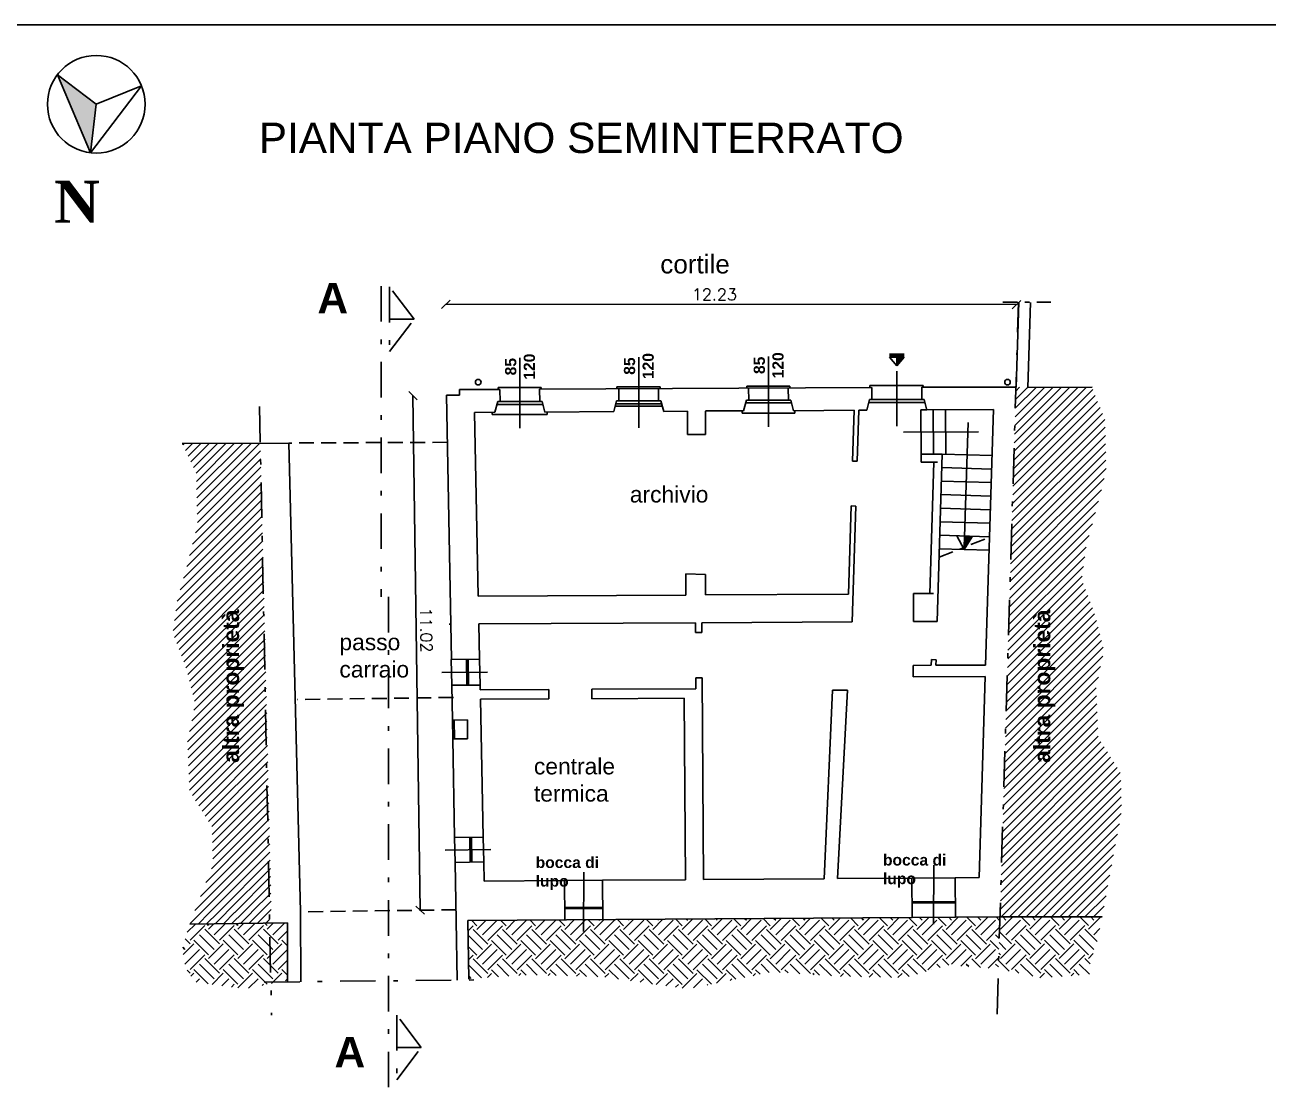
# Model space of a CAD drawing. Header units: millimetres. Extents: x 2032 to 2133, y 894 to 941.
# Drawn here: x 2054.18 to 2080.83, y 918.24 to 941.01 of the extents above; entities that cross this region are included whole.
import ezdxf

# ---------------------------------------------------------------- set-up
doc = ezdxf.new("R2010")
doc.units = ezdxf.units.MM
doc.linetypes.add('TRATTEGGIATA', pattern=[19.05, 12.7, -6.35])
doc.linetypes.add('TRATTOPUNTO', pattern=[25.4, 12.7, -6.35, 0, -6.35])
for name, color, linetype in [('muri sez', 6, 'Continuous'), ('proiez lontane', 3, 'Continuous'), ('proiezione', 4, 'Continuous'), ('proiezioni', 4, 'Continuous'), ('PROSPETTI', 4, 'Continuous'), ('quuqqquq', 50, 'Continuous'), ('viste1', 251, 'Continuous')]:
    doc.layers.add(name, color=color, linetype=linetype)
doc.layers.get('0').off()
doc.styles.get("Standard").update_dxf_attribs({"font": 'txt.shx'})
doc.dimstyles.new('STANDARD$0', dxfattribs={"dimtxt": 0.25, "dimasz": 0.18, "dimexe": 0.18, "dimexo": 0.0625, "dimgap": 0.09, "dimtad": 1, "dimzin": 0, "dimdsep": 46, "dimtxsty": 'Standard', "dimblk1": 'OBLIQUE', "dimblk2": 'OBLIQUE', "dimsah": 1, "dimcen": 0.09, "dimse1": 1, "dimse2": 1, "dimazin": 0, "dimtfac": 1, "dimtofl": 0, "dimtmove": 1, "dimatfit": 3, "dimldrblk": 'OBLIQUE', "dimfxl": 1, "dimtolj": 1, "dimtzin": 0, "dimarcsym": 0})
pattern_1 = [(45, (0.26366, -53.59545), (6e-17, 0.62861793), [0.4445, -0.4445]), (45, (0.1458, -53.4776), (6e-17, 0.62861793), [0.4445, -0.4445]), (45, (0.02793, -53.3597), (6e-17, 0.62861793), [0.4445, -0.4445]), (135, (0.02793, -53.28114), (-0.62861793, 6e-17), [0.4445, -0.4445]), (135, (0.1458, -53.16327), (-0.62861793, 6e-17), [0.4445, -0.4445]), (135, (0.26366, -53.0454), (-0.62861793, 6e-17), [0.4445, -0.4445])]
pattern_2 = [(45, (0.26366, -53.59545), (-0.089802561, 0.089802561), [])]

# ---------------------------------------------------------------- blocks, each defined once
blk = doc.blocks.new('_Oblique')
at = {"color": 0, "linetype": 'ByBlock', "lineweight": -2}
blk.add_line((-0.5, -0.5), (0.5, 0.5), dxfattribs=at)
blk = doc.blocks.new('*D24')
at = {"layer": 'Defpoints', "color": 0}
for p in [(2062.503, 933.057), (2063.219, 933.067), (2063.373, 922.044)]:
    blk.add_point(p, dxfattribs=at)
at = {"layer": 'quuqqquq', "color": 0, "lineweight": -2}
blk.add_line((2062.657, 922.034), (2062.503, 933.057), dxfattribs=at)
at = {"layer": 'quuqqquq', "color": 0, "lineweight": -2, "xscale": 0.18, "yscale": 0.18, "zscale": 0.18}
for p, rotation in [((2062.503, 933.057), 90.79982233616211), ((2062.657, 922.034), 270.7998223361621)]:
    blk.add_blockref('_Oblique', p, dxfattribs=dict(at, rotation=rotation))
at = {"layer": 'quuqqquq', "color": 0, "insert": (2062.788, 928.039), "char_height": 0.25, "attachment_point": 5, "rotation": 270.7998}
blk.add_mtext('\\A1;11.02', dxfattribs=at)
blk = doc.blocks.new('*D21')
at = {"layer": 'Defpoints', "color": 0}
for p in [(2075.44, 935.011), (2063.208, 934.79), (2075.44, 934.784)]:
    blk.add_point(p, dxfattribs=at)
at = {"layer": 'quuqqquq', "color": 0, "lineweight": -2}
blk.add_line((2063.208, 935.017), (2075.44, 935.011), dxfattribs=at)
at = {"layer": 'quuqqquq', "color": 0, "lineweight": -2, "xscale": 0.18, "yscale": 0.18, "zscale": 0.18}
for p, rotation in [((2063.208, 935.017), 179.9723007610343), ((2075.44, 935.011), 359.9723007610344)]:
    blk.add_blockref('_Oblique', p, dxfattribs=dict(at, rotation=rotation))
at = {"layer": 'quuqqquq', "color": 0, "insert": (2068.965, 935.229), "char_height": 0.25, "attachment_point": 5, "rotation": 359.9723}
blk.add_mtext('\\A1;12.23', dxfattribs=at)

msp = doc.modelspace()

# ---------------------------------------------------------------- hatches: boundary and pattern name
at = {"layer": 'proiez lontane'}
msp.add_hatch(color=256, dxfattribs=at).paths.add_polyline_path([(2074.494, 930.048), (2074.328, 930.053), (2074.321, 929.81), (2074.357, 929.824)])
at = {"layer": 'proiezioni'}
msp.add_hatch(color=256, dxfattribs=at).paths.add_polyline_path([(2055.592, 938.264), (2055.716, 939.304), (2054.882, 939.938)])
at = {"layer": 'PROSPETTI', "linetype": 'Continuous'}
msp.add_hatch(color=256, dxfattribs=at).paths.add_polyline_path([(2073.035, 933.886), (2072.876, 933.886), (2072.876, 933.7)])
at = {"layer": 'viste1'}
h = msp.add_hatch(dxfattribs=at)
h.set_pattern_fill('ANSI31', color=256, scale=0.04, style=0)
h.set_pattern_definition(pattern_2)
h.paths.add_polyline_path([(2075.086, 921.89), (2077.276, 921.89), (2077.696, 924.16), (2077.672, 924.972), (2077.194, 925.736), (2077.147, 926.786), (2077.314, 927.598), (2077.123, 928.362), (2076.836, 929.126), (2076.932, 929.818), (2077.123, 930.511), (2077.362, 931.442), (2077.338, 932.54), (2077.06, 933.241), (2075.428, 933.241)])
h = msp.add_hatch(dxfattribs=at)
h.set_pattern_fill('ANSI31', color=256, scale=0.04, style=0)
h.set_pattern_definition(pattern_2)
h.paths.add_polyline_path([(2059.469, 921.994), (2059.234, 932.042), (2057.557, 932.039), (2057.859, 931.39), (2057.883, 930.292), (2057.644, 929.361), (2057.453, 928.669), (2057.358, 927.976), (2057.644, 927.212), (2057.836, 926.448), (2057.668, 925.637), (2057.716, 924.586), (2058.194, 923.822), (2058.218, 923.01), (2057.807, 921.972)])
h = msp.add_hatch(dxfattribs=at)
h.set_pattern_fill('ANSI31', color=256, scale=0.04, style=0)
h.set_pattern_definition(pattern_2)
h.paths.add_polyline_path([(2059.428, 921.993), (2057.807, 921.972), (2057.764, 921.865), (2057.722, 921.735), (2059.432, 921.756)])
h = msp.add_hatch(dxfattribs=at)
h.set_pattern_fill('EARTH', color=256, scale=0.07, angle=45, style=0)
h.set_pattern_definition([(45, (4.75715, -42.91255), (6e-17, 0.62861793), [0.4445, -0.4445]), (45, (4.6393, -42.7947), (6e-17, 0.62861793), [0.4445, -0.4445]), (45, (4.5214, -42.6768), (6e-17, 0.62861793), [0.4445, -0.4445]), (135, (4.5214, -42.59824), (-0.62861793, 6e-17), [0.4445, -0.4445]), (135, (4.6393, -42.48037), (-0.62861793, 6e-17), [0.4445, -0.4445]), (135, (4.75715, -42.3625), (-0.62861793, 6e-17), [0.4445, -0.4445])])
h.paths.add_polyline_path([(2063.68, 921.81), (2063.703, 920.569), (2065, 920.649), (2066.584, 920.601), (2068.393, 920.345), (2070.202, 920.713), (2071.595, 920.617), (2073.051, 920.585), (2073.964, 920.857), (2075.052, 920.778), (2075.086, 921.89), (2074.131, 921.883), (2073.202, 921.877)])
h = msp.add_hatch(dxfattribs=at)
h.set_pattern_fill('EARTH', color=256, scale=0.07, angle=45, style=0)
h.set_pattern_definition(pattern_1)
h.paths.add_polyline_path([(2075.087, 921.89), (2075.086, 921.89), (2075.052, 920.778), (2075.068, 920.777), (2075.981, 920.578), (2077.002, 920.663), (2076.992, 920.811), (2077.189, 921.419), (2077.276, 921.89)])
h = msp.add_hatch(dxfattribs=at)
h.set_pattern_fill('EARTH', color=256, scale=0.07, angle=45, style=0)
h.set_pattern_definition(pattern_1)
h.paths.add_polyline_path([(2059.432, 921.756), (2057.722, 921.735), (2057.567, 921.256), (2057.592, 920.876), (2057.81, 920.5), (2058.901, 920.345), (2059.458, 920.458)])
h.paths.add_polyline_path([(2059.817, 921.76), (2059.432, 921.756), (2059.458, 920.458), (2059.814, 920.531)])

# ---------------------------------------------------------------- linework, layer by layer
at = {"layer": 'muri sez', "linetype": 'TRATTOPUNTO', "ltscale": 0.06}
for p, q in [((2061.825, 935.409), (2061.825, 928.746)), ((2062.003, 935.391), (2062.003, 934.005)), ((2062.526, 934.698), (2062.003, 935.391)), ((2075.023, 919.809), (2075.483, 935.064)), ((2062.003, 934.698), (2062.526, 934.698)), ((2062.003, 934.005), (2062.526, 934.698)), ((2059.216, 932.825), (2059.471, 919.785)), ((2061.977, 928.746), (2061.977, 918.242)), ((2059.316, 920.493), (2063.922, 920.54)), ((2062.155, 919.787), (2062.155, 918.401)), ((2062.678, 919.094), (2062.155, 919.787)), ((2062.155, 919.094), (2062.678, 919.094)), ((2062.155, 918.401), (2062.678, 919.094))]:
    msp.add_line(p, q, dxfattribs=at)
at = {"layer": 'muri sez', "linetype": 'TRATTOPUNTO', "ltscale": 0.025}
for p, q in [((2075.144, 935.064), (2076.173, 935.064)), ((2073.781, 929.596), (2074.863, 930.025))]:
    msp.add_line(p, q, dxfattribs=at)
at = {"layer": 'muri sez'}
for p, q in [((2075.435, 933.241), (2075.49, 935.063)), ((2075.685, 933.233), (2075.74, 935.056)), ((2063.219, 933.067), (2063.504, 933.069)), ((2063.328, 927.404), (2063.219, 933.067)), ((2063.503, 933.189), (2064.369, 933.193)), ((2063.504, 933.069), (2063.503, 933.189)), ((2064.37, 932.933), (2064.369, 933.193)), ((2065.219, 933.198), (2072.342, 933.235)), ((2065.22, 932.933), (2065.219, 933.198)), ((2066.917, 932.946), (2066.916, 933.206)), ((2067.767, 932.946), (2067.766, 933.21)), ((2069.7, 932.963), (2069.698, 933.223)), ((2070.55, 932.963), (2070.548, 933.227)), ((2072.343, 932.976), (2072.342, 933.236)), ((2073.41, 932.976), (2073.408, 933.241)), ((2073.408, 933.241), (2075.435, 933.241)), ((2075.685, 933.233), (2077.06, 933.241)), ((2064.32, 932.933), (2064.26, 932.706)), ((2064.37, 932.933), (2064.32, 932.933)), ((2065.22, 932.933), (2065.27, 932.933)), ((2065.27, 932.933), (2065.331, 932.706)), ((2066.867, 932.946), (2066.807, 932.719)), ((2066.917, 932.946), (2066.867, 932.946)), ((2067.767, 932.946), (2067.817, 932.946)), ((2067.817, 932.946), (2067.878, 932.719)), ((2069.65, 932.963), (2069.589, 932.736)), ((2069.7, 932.963), (2069.65, 932.963)), ((2070.55, 932.963), (2070.6, 932.963)), ((2070.6, 932.963), (2070.66, 932.736)), ((2070.66, 932.736), (2071.958, 932.747)), ((2071.924, 931.659), (2071.958, 932.747)), ((2072.024, 931.656), (2072.058, 932.747)), ((2072.058, 932.747), (2072.233, 932.75)), ((2072.293, 932.976), (2072.233, 932.75)), ((2072.343, 932.976), (2072.293, 932.976)), ((2073.41, 932.976), (2073.46, 932.976)), ((2073.46, 932.976), (2073.52, 932.75)), ((2073.518, 932.755), (2074.947, 932.763)), ((2074.779, 927.287), (2074.947, 932.763)), ((2064.26, 932.706), (2063.821, 932.697)), ((2063.904, 928.763), (2063.821, 932.697)), ((2065.331, 932.706), (2066.807, 932.719)), ((2067.878, 932.719), (2068.391, 932.728)), ((2068.391, 932.728), (2068.391, 932.226)), ((2069.589, 932.736), (2068.771, 932.732)), ((2068.773, 932.226), (2068.771, 932.73)), ((2068.391, 932.226), (2068.773, 932.226)), ((2059.845, 932.045), (2057.555, 932.036)), ((2059.845, 932.048), (2060.094, 922.002)), ((2073.394, 931.806), (2073.846, 931.809)), ((2073.395, 931.634), (2073.394, 931.806)), ((2073.742, 928.22), (2073.846, 931.809)), ((2071.924, 931.659), (2072.024, 931.656)), ((2073.395, 931.634), (2073.746, 931.636)), ((2073.586, 928.815), (2073.672, 931.635)), ((2071.837, 928.805), (2071.895, 930.697)), ((2071.895, 930.697), (2071.995, 930.694)), ((2071.92, 928.21), (2071.995, 930.694)), ((2068.773, 929.229), (2068.353, 929.244)), ((2068.353, 929.244), (2068.353, 928.787)), ((2068.773, 928.789), (2068.773, 929.229)), ((2063.904, 928.763), (2068.353, 928.787)), ((2068.353, 928.819), (2068.353, 928.787)), ((2068.773, 928.789), (2071.837, 928.805)), ((2073.231, 928.217), (2073.231, 928.819)), ((2073.231, 928.819), (2073.66, 928.819)), ((2068.693, 928.193), (2071.92, 928.21)), ((2073.742, 928.221), (2073.231, 928.217)), ((2073.231, 928.217), (2073.742, 928.22)), ((2063.28, 928.165), (2063.311, 928.165)), ((2063.915, 928.168), (2068.557, 928.193)), ((2063.931, 927.413), (2063.915, 928.168)), ((2068.557, 928.193), (2068.559, 927.985)), ((2068.559, 927.985), (2068.694, 927.986)), ((2068.693, 928.193), (2068.694, 927.986)), ((2063.325, 927.404), (2063.931, 927.413)), ((2073.229, 927.278), (2073.613, 927.285)), ((2073.229, 927.035), (2073.229, 927.278)), ((2073.613, 927.285), (2073.617, 927.405)), ((2073.613, 927.285), (2073.617, 927.405)), ((2073.617, 927.405), (2073.717, 927.402)), ((2073.713, 927.285), (2073.717, 927.402)), ((2073.717, 927.402), (2073.713, 927.285)), ((2073.713, 927.285), (2074.779, 927.287)), ((2068.566, 927.011), (2068.567, 926.778)), ((2068.566, 927.011), (2068.701, 927.011)), ((2068.701, 927.011), (2068.732, 922.691)), ((2073.229, 927.035), (2074.772, 927.043)), ((2074.639, 922.732), (2074.772, 927.043)), ((2063.336, 926.853), (2063.942, 926.856)), ((2063.35, 926.108), (2063.336, 926.853)), ((2063.945, 926.754), (2063.942, 926.856)), ((2063.945, 926.754), (2065.417, 926.762)), ((2065.418, 926.56), (2065.417, 926.762)), ((2066.337, 926.767), (2068.567, 926.778)), ((2066.338, 926.565), (2066.337, 926.767)), ((2071.493, 926.75), (2071.318, 922.709)), ((2071.493, 926.75), (2071.816, 926.752)), ((2071.816, 926.752), (2071.607, 922.711)), ((2063.949, 926.553), (2065.418, 926.56)), ((2064.011, 923.598), (2063.949, 926.553)), ((2066.338, 926.565), (2068.315, 926.576)), ((2068.315, 926.576), (2068.342, 922.688)), ((2063.35, 926.108), (2063.67, 926.113)), ((2063.676, 925.709), (2063.67, 926.113)), ((2063.357, 925.708), (2063.676, 925.709)), ((2063.397, 923.589), (2063.357, 925.708)), ((2063.397, 923.589), (2064.011, 923.598)), ((2063.407, 923.059), (2064.022, 923.068)), ((2063.43, 921.808), (2063.407, 923.059)), ((2064.03, 922.658), (2064.022, 923.068)), ((2064.03, 922.658), (2065.752, 922.67)), ((2065.752, 922.67), (2065.758, 921.824)), ((2066.567, 922.676), (2068.342, 922.688)), ((2066.567, 922.676), (2066.573, 921.83)), ((2068.732, 922.691), (2071.318, 922.709)), ((2071.607, 922.711), (2073.196, 922.722)), ((2073.196, 922.722), (2073.202, 921.877)), ((2074.125, 922.729), (2074.639, 922.732)), ((2074.125, 922.729), (2074.131, 921.883)), ((2060.094, 922.002), (2060.098, 920.501)), ((2073.202, 921.877), (2063.68, 921.81)), ((2063.68, 921.813), (2063.704, 920.559)), ((2073.202, 921.877), (2074.131, 921.883)), ((2075.087, 921.89), (2074.131, 921.883)), ((2075.087, 921.89), (2077.276, 921.89)), ((2059.814, 921.76), (2057.722, 921.735)), ((2059.817, 921.76), (2059.814, 920.495)), ((2063.43, 921.808), (2063.454, 920.536))]:
    msp.add_line(p, q, dxfattribs=at)
at = {"layer": 'proiez lontane', "ltscale": 0.0004}
msp.add_line((2032.401, 941.005), (2133.405, 941.005), dxfattribs=at)
at = {"layer": 'proiez lontane'}
for p, q in [((2064.795, 932.361), (2064.795, 933.869)), ((2067.342, 932.374), (2067.342, 933.882)), ((2070.125, 932.391), (2070.125, 933.898)), ((2072.876, 932.404), (2072.876, 933.587)), ((2072.3, 933.236), (2072.3, 933.276)), ((2072.3, 933.276), (2073.443, 933.276)), ((2073.443, 933.276), (2073.443, 933.241)), ((2064.33, 933.193), (2064.33, 933.233)), ((2064.33, 933.233), (2065.254, 933.233)), ((2065.254, 933.233), (2065.254, 933.198)), ((2066.877, 933.206), (2066.877, 933.246)), ((2066.877, 933.246), (2067.801, 933.246)), ((2067.801, 933.246), (2067.801, 933.211)), ((2069.659, 933.222), (2069.659, 933.262)), ((2069.659, 933.262), (2070.583, 933.262)), ((2070.583, 933.262), (2070.583, 933.227)), ((2064.305, 932.873), (2065.286, 932.873)), ((2064.37, 932.933), (2065.22, 932.933)), ((2066.837, 932.833), (2067.848, 932.833)), ((2066.852, 932.886), (2067.833, 932.886)), ((2066.917, 932.946), (2067.767, 932.946)), ((2069.634, 932.903), (2070.615, 932.903)), ((2069.7, 932.963), (2070.55, 932.963)), ((2072.277, 932.916), (2073.476, 932.916)), ((2072.343, 932.976), (2073.41, 932.976)), ((2073.518, 932.755), (2073.389, 932.754)), ((2073.389, 932.754), (2073.394, 931.806)), ((2073.654, 932.756), (2073.659, 931.808)), ((2073.919, 932.757), (2073.924, 931.809)), ((2064.203, 932.705), (2064.203, 932.653)), ((2064.203, 932.653), (2065.382, 932.653)), ((2065.382, 932.653), (2065.381, 932.707)), ((2069.559, 932.736), (2069.559, 932.683)), ((2069.559, 932.683), (2070.691, 932.683)), ((2070.691, 932.683), (2070.691, 932.736)), ((2074.321, 929.81), (2074.403, 932.483)), ((2074.625, 932.287), (2073.02, 932.278)), ((2073.846, 931.809), (2074.917, 931.776)), ((2073.837, 931.519), (2074.908, 931.486)), ((2073.828, 931.229), (2074.899, 931.196)), ((2073.819, 930.939), (2074.89, 930.906)), ((2073.81, 930.649), (2074.881, 930.616)), ((2073.801, 930.359), (2074.872, 930.327)), ((2073.792, 930.07), (2074.863, 930.037)), ((2074.319, 929.763), (2074.162, 930.058)), ((2074.32, 929.763), (2074.494, 930.048)), ((2073.783, 929.78), (2074.854, 929.747)), ((2063.649, 927.409), (2063.657, 926.855)), ((2063.689, 927.409), (2063.697, 926.855)), ((2063.931, 927.413), (2063.942, 926.856)), ((2063.325, 927.404), (2063.336, 926.853)), ((2063.123, 927.124), (2064.098, 927.138)), ((2063.35, 926.108), (2063.357, 925.708)), ((2063.385, 926.109), (2063.392, 925.708)), ((2063.397, 923.589), (2063.407, 923.059)), ((2063.72, 923.594), (2063.728, 923.064)), ((2063.76, 923.594), (2063.768, 923.065)), ((2064.011, 923.598), (2064.022, 923.068)), ((2063.195, 923.321), (2064.17, 923.336)), ((2063.724, 923.329), (2063.764, 923.33)), ((2073.663, 921.732), (2073.666, 923.002)), ((2065.752, 922.67), (2066.567, 922.676)), ((2066.162, 921.58), (2066.166, 922.85)), ((2074.125, 922.729), (2073.196, 922.722)), ((2065.756, 922.095), (2066.571, 922.101)), ((2073.2, 922.216), (2074.128, 922.223)), ((2073.2, 922.186), (2074.129, 922.193)), ((2065.756, 922.065), (2066.571, 922.071))]:
    msp.add_line(p, q, dxfattribs=at)
at = {"layer": 'proiez lontane', "linetype": 'TRATTEGGIATA', "ltscale": 0.025}
for p, q in [((2063.238, 932.061), (2059.845, 932.045)), ((2063.371, 926.594), (2060.031, 926.547)), ((2063.435, 922.044), (2060.094, 921.998))]:
    msp.add_line(p, q, dxfattribs=at)
at = {"layer": 'proiez lontane'}
for centre in [(2063.902, 933.349), (2075.248, 933.349)]:
    msp.add_circle(centre, 0.06, dxfattribs=at)
at = {"layer": 'proiezioni'}
for p, q in [((2054.882, 939.938), (2055.592, 938.264)), ((2055.716, 939.304), (2054.882, 939.938)), ((2056.685, 939.702), (2055.592, 938.264)), ((2055.716, 939.304), (2056.685, 939.702)), ((2055.592, 938.264), (2055.716, 939.304))]:
    msp.add_line(p, q, dxfattribs=at)
msp.add_circle((2055.716, 939.304), 1.047, dxfattribs=at)
at = {"layer": 'PROSPETTI', "linetype": 'Continuous'}
for p, q in [((2073.035, 933.946), (2072.718, 933.946)), ((2073.035, 933.916), (2072.718, 933.916)), ((2073.035, 933.886), (2072.718, 933.886)), ((2072.876, 933.7), (2072.718, 933.886)), ((2072.876, 933.7), (2073.035, 933.886)), ((2072.876, 933.7), (2072.876, 933.886))]:
    msp.add_line(p, q, dxfattribs=at)

# ---------------------------------------------------------------- texts
at = {"layer": 'proiezione', "insert": (2059.198, 938.91), "char_height": 0.65, "width": 13.90035, "attachment_point": 1}
msp.add_mtext('{\\f@Arial Unicode MS|b0|i0|c0|p34;PIANTA PIANO SEMINTERRATO}', dxfattribs=at)
at = {"layer": 'proiezioni', "linetype": 'Continuous'}
for s, insert, char_height, width, attachment_point in [('{\\fTimes New Roman|b1|i0|c0|p18;N}', (2054.811, 937.664), 0.9, 1.65694, 1), ('{\\f@Arial Unicode MS|b0|i0|c0|p34;cortile}', (2067.805, 935.673), 0.4, 7.97735, 7), ('{\\f@Arial Unicode MS|b1|i0|c0|p34;A}', (2060.457, 935.477), 0.65, 1.65694, 1), ('{\\f@Arial Unicode MS|b1|i0|c0|p34;A}', (2060.823, 919.32), 0.65, 1.65694, 1)]:
    msp.add_mtext(s, dxfattribs=dict(at, insert=insert, char_height=char_height, width=width, attachment_point=attachment_point))
at = {"layer": 'PROSPETTI', "linetype": 'Continuous', "attachment_point": 1, "rotation": 90}
for s, insert, char_height, width in [('{\\f@Arial Unicode MS|b1|i0|c0|p34; 85\\P120}', (2064.478, 933.401), 0.24, 3.82258), ('{\\f@Arial Unicode MS|b1|i0|c0|p34; 85\\P120}', (2067.025, 933.414), 0.24, 3.82258), ('{\\f@Arial Unicode MS|b1|i0|c0|p34; 85\\P120}', (2069.807, 933.43), 0.24, 3.82258), ('{\\f@Arial Unicode MS|b1|i0|c0|p34;altra proprietà}', (2058.426, 925.191), 0.35, 4.2098), ('{\\f@Arial Unicode MS|b1|i0|c0|p34;altra proprietà}', (2075.815, 925.191), 0.35, 4.2098)]:
    msp.add_mtext(s, dxfattribs=dict(at, insert=insert, char_height=char_height, width=width))
at = {"layer": 'PROSPETTI', "linetype": 'Continuous', "attachment_point": 1}
for s, insert, char_height, width in [('{\\f@Arial Unicode MS|b0|i0|c0|p34;archivio}', (2067.152, 931.12), 0.35, 3.82258), ('{\\f@Arial Unicode MS|b0|i0|c0|p34;passo carraio}', (2060.927, 927.954), 0.35, 2.00837), ('{\\f@Arial Unicode MS|b0|i0|c0|p34;centrale termica}', (2065.096, 925.294), 0.35, 2.00837), ('{\\f@Arial Unicode MS|b1|i0|c0|p34;bocca di lupo}', (2065.133, 923.178), 0.24, 2.00837), ('{\\f@Arial Unicode MS|b1|i0|c0|p34;bocca di lupo}', (2072.578, 923.231), 0.24, 2.00837)]:
    msp.add_mtext(s, dxfattribs=dict(at, insert=insert, char_height=char_height, width=width))

# ---------------------------------------------------------------- dimensions: what is measured, and where the dimension line sits
at = {"layer": 'quuqqquq'}
for base, p1, p2, angle, picture, middle in [((2075.44, 935.011), (2063.208, 934.79), (2075.44, 934.784), 359.9723, '*D21', (2068.965, 935.014)), ((2062.503, 933.057), (2063.373, 922.044), (2063.219, 933.067), 90.7998, '*D24', (2062.573, 928.036))]:
    dim = msp.add_linear_dim(base=base, p1=p1, p2=p2, angle=angle, dimstyle='STANDARD$0', dxfattribs=at)
    dim.commit()
    dim.dimension.update_dxf_attribs({"geometry": picture, "text_midpoint": middle, "dimtype": 161})

doc.saveas('drawing.dxf')
